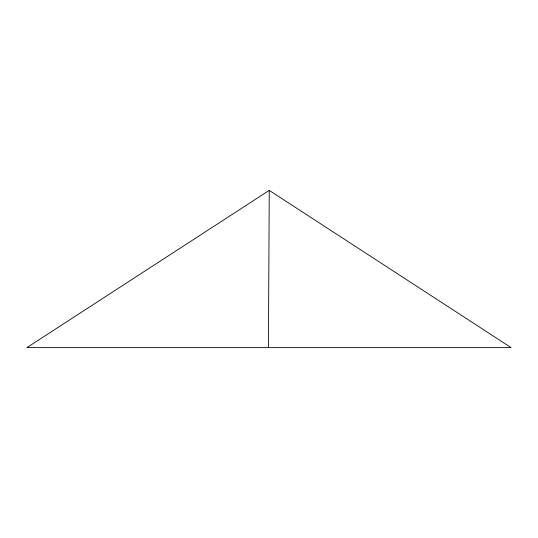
<?xml version="1.0" encoding="UTF-8"?>
<svg xmlns="http://www.w3.org/2000/svg" width="538" height="538" viewBox="0 0 538 538"><rect width="100%" height="100%" fill="white"/><g stroke="black" fill="none" stroke-linecap="round" stroke-linejoin="round"><path stroke-width="0.81" d="M268.435 347.615L269.249 190.385L511.1 347.615L26.9 347.615L269.249 190.385"/></g></svg>
